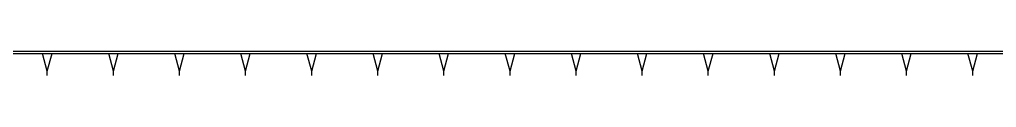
# Model space of a CAD drawing. Extents: x -3378 to 102197, y -3799 to 48702.
# Drawn here: x 61938 to 64155, y 39643 to 39698 of the extents above; entities that cross this region are included whole.
import ezdxf

# ---------------------------------------------------------------- set-up
doc = ezdxf.new("R2010")
doc.units = 0
doc.layers.add('GM_ANNO_DIMS', color=4, linetype='Continuous')
doc.layers.add('GM_STEL_PRIM', color=3, linetype='Continuous')

# ---------------------------------------------------------------- blocks, each defined once
blk = doc.blocks.new('*U772')
at = {"layer": 'GM_STEL_PRIM'}
for p, q in [((0, -15), (-10.7, 25)), ((0, -15), (10.7, 25)), ((0, -25), (0, -15))]:
    blk.add_line(p, q, dxfattribs=at)
blk = doc.blocks.new('*U773')
at = {"layer": 'GM_ANNO_DIMS', "color": 0, "linetype": 'ByBlock', "lineweight": -2}
for p in [(2850, 0), (3000, 0), (3150, 0), (3300, 0), (3450, 0), (3600, 0), (3750, 0), (3900, 0), (4050, 0), (4200, 0), (4350, 0), (4500, 0), (4650, 0), (4800, 0), (4950, 0)]:
    blk.add_blockref('*U772', p, dxfattribs=at)

msp = doc.modelspace()

# ---------------------------------------------------------------- linework, layer by layer
at = {"layer": 'GM_STEL_PRIM', "elevation": 0}
msp.add_lwpolyline([(70830.113, 39698.085), (59130.111, 39698.085), (59130.111, 39693.085), (70830.113, 39693.085)], close=True, dxfattribs=at)

# ---------------------------------------------------------------- block references
at = {"layer": 'GM_ANNO_DIMS'}
msp.add_blockref('*U773', (59151.111, 39668.085, 0), dxfattribs=at)

doc.saveas('drawing.dxf')
